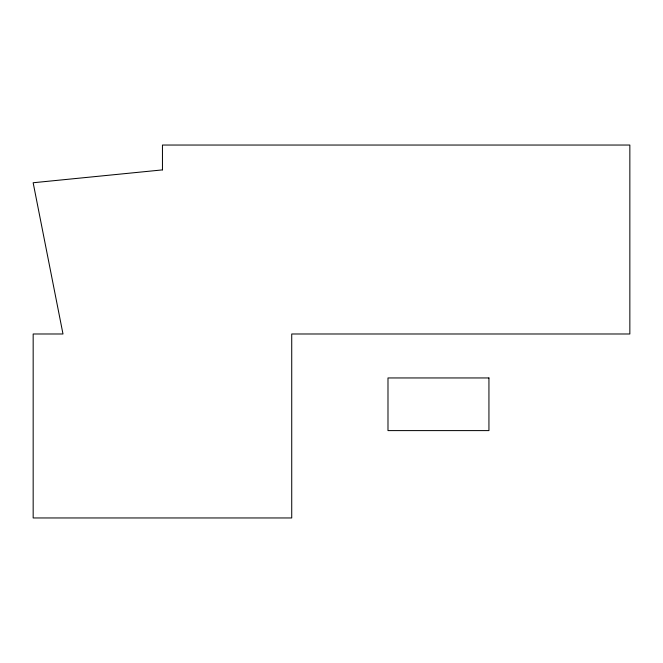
<?xml version="1.0" encoding="UTF-8"?>
<svg xmlns="http://www.w3.org/2000/svg" width="663" height="663" viewBox="0 0 663 663"><rect width="100%" height="100%" fill="white"/><g stroke="black" fill="none" stroke-linecap="round" stroke-linejoin="round"><path stroke-width="0.99" d="M162.452 169.894L33.15 182.748L62.993 333.986L33.167 333.986L33.167 517.96L291.728 517.96L291.728 333.986L629.85 333.986L629.85 145.04L162.452 145.04L162.452 169.894M488.938 377.951L387.988 377.951L387.988 430.602L488.938 430.602L488.938 377.951"/></g></svg>
